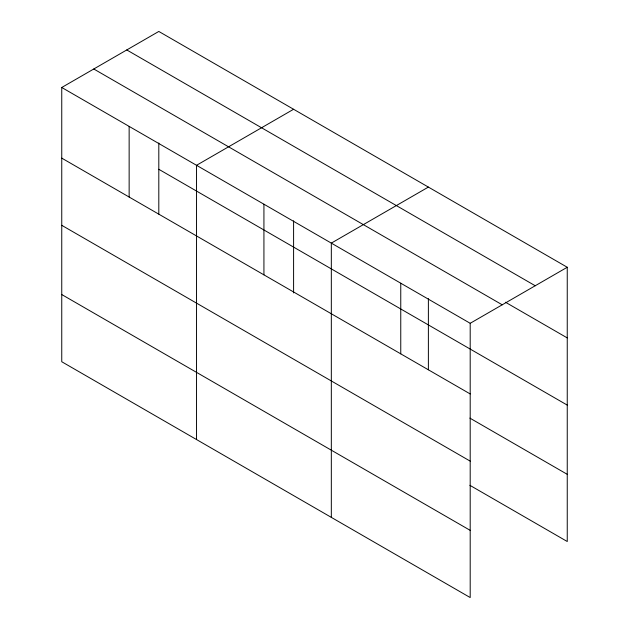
<?xml version="1.0" encoding="UTF-8"?>
<svg xmlns="http://www.w3.org/2000/svg" width="629" height="629" viewBox="0 0 629 629"><rect width="100%" height="100%" fill="white"/><g stroke="black" fill="none" stroke-linecap="round" stroke-linejoin="round"><path stroke-width="0.94" d="M158.807 214.135L158.807 142.995M293.594 220.81L293.594 292.933M428.38 298.633L428.38 369.773M470.193 461.136L470.193 323.298L61.752 87.486L61.752 361.738L470.193 597.55L470.193 461.136L61.752 225.316M469.871 485.297L567.248 541.514L567.248 267.262L158.807 31.45L61.752 87.486M293.594 109.265L196.539 165.301L196.539 439.553M428.38 187.088L331.326 243.116L331.326 517.376M470.193 323.298L567.248 267.262M126.775 49.943L535.224 285.755M505.433 302.219L567.248 337.907M93.776 68.993L502.225 304.806M158.807 169.287L567.248 405.1M61.752 158.131L470.193 393.943M469.871 418.104L567.248 474.329M61.752 294.545L470.193 530.357M400.759 283.207L400.759 353.852M263.928 204.213L263.928 274.857M129.142 126.39L129.142 197.034"/></g></svg>
